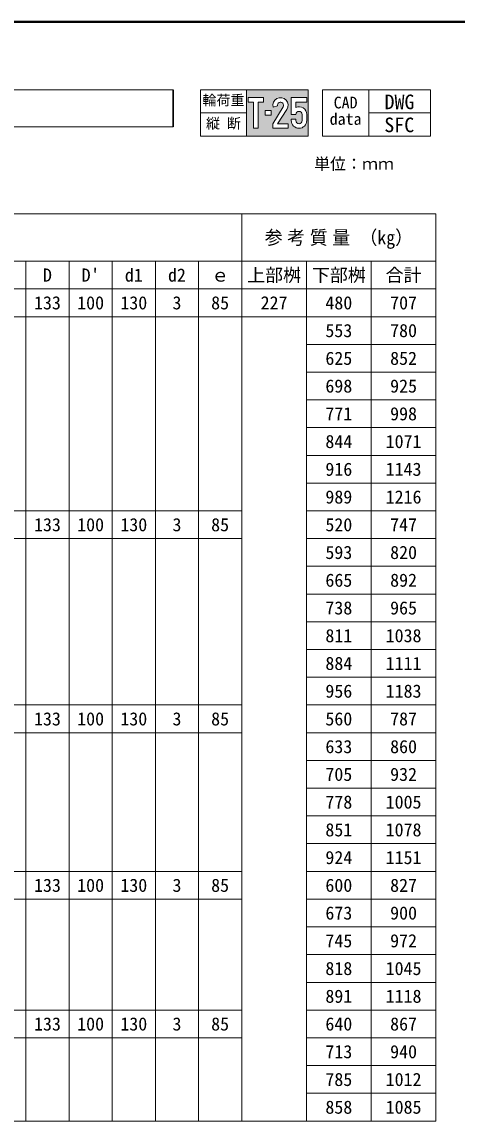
# Model space of a CAD drawing. Units: millimetres at full size; details may follow other scales. Extents: x 50430 to 101606, y 69050 to 91573.
# Drawn here: x 97590 to 99001, y 79225 to 82791 of the extents above; entities that cross this region are included whole.
import ezdxf
from ezdxf.enums import TextEntityAlignment as Align

# ---------------------------------------------------------------- set-up
doc = ezdxf.new("R2010")
doc.units = ezdxf.units.MM
doc.header["$LTSCALE"] = 50
for name, color, linetype, lineweight in [('DEFPOINTS_2', 8, 'Continuous', 13), ('図枠', 7, 'Continuous', 5), ('寸法線', 7, 'Continuous', 13), ('枠', 7, 'Continuous', 5), ('鉄筋', 6, 'Continuous', 30)]:
    doc.layers.add(name, color=color, linetype=linetype, lineweight=lineweight)
doc.styles.add('ＭＳ ゴシック', font='')
doc.styles.add('ＭＳ Ｐゴシック', font='')
doc.styles.get('ＭＳ ゴシック').set_extended_font_data('MS Gothic')
doc.styles.get('ＭＳ Ｐゴシック').set_extended_font_data('MS PGothic')

msp = doc.modelspace()

# ---------------------------------------------------------------- hatches: boundary and pattern name
at = {"layer": '枠'}
h = msp.add_hatch(color=256, dxfattribs=at)
h.paths.add_polyline_path([(98518.77, 82421.08), (98518.77, 82571.08), (98318.77, 82571.08), (98318.77, 82421.08)])
h.paths.add_polyline_path([(98356.27, 82446.08), (98341.27, 82446.08), (98341.27, 82531.08), (98323.77, 82531.08), (98323.77, 82546.08), (98373.77, 82546.08), (98373.77, 82531.08), (98356.27, 82531.08)], flags=16)
h.paths.add_polyline_path([(98403.77, 82461.08), (98437.11, 82515.57, 0.53298), (98430.29, 82530.43, 0.53298), (98419.11, 82518.49), (98404.62, 82514.61, -0.5398), (98432.69, 82545.23, -0.5398), (98449.62, 82507.29), (98419.06, 82461.08), (98453.77, 82461.08), (98453.77, 82446.08), (98403.77, 82446.08)], flags=16)
h.paths.add_polyline_path([(98378.77, 82488.58), (98378.77, 82503.58), (98398.77, 82503.58), (98398.77, 82488.58)], flags=16)
h.paths.add_polyline_path([(98463.77, 82471.08), (98463.77, 82476.08), (98478.77, 82476.08), (98478.77, 82471.08, 1), (98498.77, 82471.08), (98498.77, 82491.08, 1), (98478.77, 82491.08), (98463.77, 82491.08), (98463.77, 82546.08), (98513.77, 82546.08), (98513.77, 82531.08), (98478.77, 82531.08), (98478.77, 82514, -0.54057), (98513.77, 82491.08), (98513.77, 82471.08, -1)], flags=16)

# ---------------------------------------------------------------- linework, layer by layer
at = {"layer": 'DEFPOINTS_2', "lineweight": 0}
for p, q in [((96982.91, 81834.84), (98512.91, 81834.84)), ((96982.91, 81114.84), (98302.91, 81114.84)), ((96982.91, 80484.84), (98302.91, 80484.84)), ((96982.91, 79944.84), (98302.91, 79944.84)), ((96982.91, 79494.84), (98302.91, 79494.84))]:
    msp.add_line(p, q, dxfattribs=at)
at = {"layer": '図枠', "lineweight": 40}
msp.add_line((91414.99, 82791.08), (99214.99, 82791.08), dxfattribs=at)
at = {"layer": '図枠', "lineweight": 13}
for p, q in [((91714.99, 82571.08), (98080.32, 82571.08)), ((91714.99, 82451.08), (98080.32, 82451.08))]:
    msp.add_line(p, q, dxfattribs=at)
at = {"layer": '寸法線'}
for p, q in [((95353.89, 82168.7), (98932.91, 82168.7)), ((98302.91, 82168.7), (98302.91, 81924.84)), ((98932.91, 82168.7), (98932.91, 81924.84)), ((95353.89, 82014.84), (98932.91, 82014.84)), ((97602.91, 82014.84), (97602.91, 81924.84)), ((97742.91, 82014.84), (97742.91, 81924.84)), ((97882.91, 82014.84), (97882.91, 81924.84)), ((98022.91, 82014.84), (98022.91, 81924.84)), ((98162.91, 82014.84), (98162.91, 81924.84)), ((98512.91, 82014.84), (98512.91, 81924.84)), ((98722.91, 82014.84), (98722.91, 81924.84)), ((95353.89, 81924.84), (98932.91, 81924.84)), ((97602.91, 81924.84), (97602.91, 79224.84)), ((97742.91, 81924.84), (97742.91, 79224.84)), ((97882.91, 81924.84), (97882.91, 80484.84)), ((98022.91, 81924.84), (98022.91, 79224.84)), ((98162.91, 81924.84), (98162.91, 80484.84)), ((98302.91, 81924.84), (98302.91, 79224.84)), ((98512.91, 81924.84), (98512.91, 79224.84)), ((98722.91, 81924.84), (98722.91, 79224.84)), ((98932.91, 81924.84), (98932.91, 79224.84)), ((98512.91, 81834.84), (98932.91, 81834.84)), ((98512.91, 81744.84), (98932.91, 81744.84)), ((98512.91, 81654.84), (98932.91, 81654.84)), ((98512.91, 81564.84), (98932.91, 81564.84)), ((98512.91, 81474.84), (98932.91, 81474.84)), ((98512.91, 81384.84), (98932.91, 81384.84)), ((98512.91, 81294.84), (98932.91, 81294.84)), ((96017.91, 81204.84), (98302.91, 81204.84)), ((98512.91, 81204.84), (98932.91, 81204.84)), ((98512.91, 81114.84), (98932.91, 81114.84)), ((98512.91, 81024.84), (98932.91, 81024.84)), ((98512.91, 80934.84), (98932.91, 80934.84)), ((98512.91, 80844.84), (98932.91, 80844.84)), ((98512.91, 80754.84), (98932.91, 80754.84)), ((98512.91, 80664.84), (98932.91, 80664.84)), ((96017.91, 80574.84), (98302.91, 80574.84)), ((98512.91, 80574.84), (98932.91, 80574.84)), ((97882.91, 80484.84), (97882.91, 80034.84)), ((98162.91, 80484.84), (98162.91, 80034.84)), ((98512.91, 80484.84), (98932.91, 80484.84)), ((98512.91, 80394.84), (98932.91, 80394.84)), ((98512.91, 80304.84), (98932.91, 80304.84)), ((98512.91, 80214.84), (98932.91, 80214.84)), ((98512.91, 80124.84), (98932.91, 80124.84)), ((96017.91, 80034.84), (98302.91, 80034.84)), ((97882.91, 80034.84), (97882.91, 79944.84)), ((98162.91, 80034.84), (98162.91, 79944.84)), ((98512.91, 80034.84), (98932.91, 80034.84)), ((97882.91, 79944.84), (97882.91, 79584.84)), ((98162.91, 79944.84), (98162.91, 79584.84)), ((98512.91, 79944.84), (98932.91, 79944.84)), ((98512.91, 79854.84), (98932.91, 79854.84)), ((98512.91, 79764.84), (98932.91, 79764.84)), ((98512.91, 79674.84), (98932.91, 79674.84)), ((96017.91, 79584.84), (98302.91, 79584.84)), ((97882.91, 79584.84), (97882.91, 79494.84)), ((98162.91, 79584.84), (98162.91, 79494.84)), ((98512.91, 79584.84), (98932.91, 79584.84)), ((97882.91, 79494.84), (97882.91, 79224.84)), ((98162.91, 79494.84), (98162.91, 79224.84)), ((98512.91, 79494.84), (98932.91, 79494.84)), ((98512.91, 79404.84), (98932.91, 79404.84)), ((98512.91, 79314.84), (98932.91, 79314.84)), ((96817.91, 79224.84), (98302.91, 79224.84)), ((98302.91, 79224.84), (98932.91, 79224.84))]:
    msp.add_line(p, q, dxfattribs=at)
at = {"layer": '枠', "lineweight": 20}
for p, q in [((98168.77, 82571.08), (98168.77, 82421.08)), ((98168.77, 82571.08), (98518.77, 82571.08)), ((98318.77, 82571.08), (98318.77, 82421.08)), ((98518.77, 82571.08), (98518.77, 82421.08)), ((98564.99, 82571.08), (98564.99, 82421.08)), ((98564.99, 82571.08), (98914.99, 82571.08)), ((98714.99, 82571.08), (98714.99, 82421.08)), ((98914.99, 82571.08), (98914.99, 82421.08)), ((98168.77, 82496.08), (98318.77, 82496.08)), ((98714.99, 82496.08), (98914.99, 82496.08)), ((98168.77, 82421.08), (98518.77, 82421.08)), ((98564.99, 82421.08), (98914.99, 82421.08))]:
    msp.add_line(p, q, dxfattribs=at)
at = {"layer": '枠'}
for p, q in [((98404.62, 82514.61), (98419.11, 82518.49)), ((98498.77, 82471.08), (98498.77, 82491.08)), ((98513.77, 82491.08), (98513.77, 82471.08)), ((98478.77, 82476.08), (98478.77, 82471.08))]:
    msp.add_line(p, q, dxfattribs=at)
for points in [[(98341.27, 82446.08), (98341.27, 82531.08), (98323.77, 82531.08), (98323.77, 82546.08), (98373.77, 82546.08), (98373.77, 82531.08), (98356.27, 82531.08), (98356.27, 82446.08)], [(98378.77, 82503.58), (98398.77, 82503.58), (98398.77, 82488.58), (98378.77, 82488.58)]]:
    msp.add_lwpolyline(points, close=True, dxfattribs=at)
for points in [[(98478.77, 82491.08), (98463.77, 82491.08), (98463.77, 82546.08), (98513.77, 82546.08), (98513.77, 82531.08), (98478.77, 82531.08), (98478.77, 82514)], [(98437.11, 82515.57), (98403.77, 82461.08), (98403.77, 82446.08), (98453.77, 82446.08), (98453.77, 82461.08), (98419.06, 82461.08), (98449.62, 82507.29)], [(98463.77, 82471.08), (98463.77, 82476.08), (98478.77, 82476.08)]]:
    msp.add_lwpolyline(points, dxfattribs=at)
for centre, radius, start, end in [((98428.7, 82520.71), 24.85, 327.32155, 194.20268), ((98428.7, 82520.71), 9.85, 328.53575, 192.98848), ((98488.77, 82491.08), 25, 0, 113.57818), ((98488.77, 82491.08), 10, 0, 180), ((98488.77, 82471.08), 25, 180, 0), ((98488.77, 82471.08), 10, 180, 0)]:
    msp.add_arc(centre, radius, start, end, dxfattribs=at)
at = {"layer": '鉄筋'}
msp.add_line((98080.32, 82571.08), (98080.32, 82451.08), dxfattribs=at)

# ---------------------------------------------------------------- texts
at = {"layer": '図枠', "style": 'ＭＳ ゴシック'}
msp.add_text('単位：ｍｍ', height=37.98, dxfattribs=at).set_placement((98667.17, 82330.75), align=Align.MIDDLE_CENTER)
at = {"layer": '寸法線', "style": 'ＭＳ Ｐゴシック', "width": 0.95}
msp.add_text('参 考 質 量  （㎏）', height=44.54, dxfattribs=at).set_placement((98617.91, 82091.77), align=Align.MIDDLE_CENTER)
at = {"layer": '寸法線', "style": 'ＭＳ ゴシック'}
for s, p in [('D', (97672.91, 81969.84)), ("D'", (97812.91, 81969.84)), ('d1', (97952.91, 81969.84)), ('d2', (98092.91, 81969.84)), ('上部桝', (98407.91, 81969.84)), ('下部桝', (98617.91, 81969.84)), ('合計', (98827.91, 81969.84)), ('ｅ', (98232.91, 81969.84)), ('133', (97672.91, 81879.84)), ('100', (97812.91, 81879.84)), ('130', (97952.91, 81879.84)), ('3', (98092.91, 81879.84)), ('85', (98232.91, 81879.84)), ('227', (98407.91, 81879.84)), ('480', (98617.91, 81879.84)), ('707', (98827.91, 81879.84)), ('553', (98617.91, 81789.84)), ('780', (98827.91, 81789.84)), ('625', (98617.91, 81699.84)), ('852', (98827.91, 81699.84)), ('698', (98617.91, 81609.84)), ('925', (98827.91, 81609.84)), ('771', (98617.91, 81519.84)), ('998', (98827.91, 81519.84)), ('844', (98617.91, 81429.84)), ('1071', (98827.91, 81429.84)), ('916', (98617.91, 81339.84)), ('1143', (98827.91, 81339.84)), ('989', (98617.91, 81249.84)), ('1216', (98827.91, 81249.84)), ('133', (97672.91, 81159.84)), ('100', (97812.91, 81159.84)), ('130', (97952.91, 81159.84)), ('3', (98092.91, 81159.84)), ('85', (98232.91, 81159.84)), ('520', (98617.91, 81159.84)), ('747', (98827.91, 81159.84)), ('593', (98617.91, 81069.84)), ('820', (98827.91, 81069.84)), ('665', (98617.91, 80979.84)), ('892', (98827.91, 80979.84)), ('738', (98617.91, 80889.84)), ('965', (98827.91, 80889.84)), ('811', (98617.91, 80799.84)), ('1038', (98827.91, 80799.84)), ('884', (98617.91, 80709.84)), ('1111', (98827.91, 80709.84)), ('956', (98617.91, 80619.84)), ('1183', (98827.91, 80619.84)), ('133', (97672.91, 80529.84)), ('100', (97812.91, 80529.84)), ('130', (97952.91, 80529.84)), ('3', (98092.91, 80529.84)), ('85', (98232.91, 80529.84)), ('560', (98617.91, 80529.84)), ('787', (98827.91, 80529.84)), ('633', (98617.91, 80439.84)), ('860', (98827.91, 80439.84)), ('705', (98617.91, 80349.84)), ('932', (98827.91, 80349.84)), ('778', (98617.91, 80259.84)), ('1005', (98827.91, 80259.84)), ('851', (98617.91, 80169.84)), ('1078', (98827.91, 80169.84)), ('924', (98617.91, 80079.84)), ('1151', (98827.91, 80079.84)), ('133', (97672.91, 79989.84)), ('100', (97812.91, 79989.84)), ('130', (97952.91, 79989.84)), ('3', (98092.91, 79989.84)), ('85', (98232.91, 79989.84)), ('600', (98617.91, 79989.84)), ('827', (98827.91, 79989.84)), ('673', (98617.91, 79899.84)), ('900', (98827.91, 79899.84)), ('745', (98617.91, 79809.84)), ('972', (98827.91, 79809.84)), ('818', (98617.91, 79719.84)), ('1045', (98827.91, 79719.84)), ('891', (98617.91, 79629.84)), ('1118', (98827.91, 79629.84)), ('133', (97672.91, 79539.84)), ('100', (97812.91, 79539.84)), ('130', (97952.91, 79539.84)), ('3', (98092.91, 79539.84)), ('85', (98232.91, 79539.84)), ('640', (98617.91, 79539.84)), ('867', (98827.91, 79539.84)), ('713', (98617.91, 79449.84)), ('940', (98827.91, 79449.84)), ('785', (98617.91, 79359.84)), ('1012', (98827.91, 79359.84)), ('858', (98617.91, 79269.84)), ('1085', (98827.91, 79269.84))]:
    msp.add_text(s, height=42.72, dxfattribs=at).set_placement(p, align=Align.MIDDLE_CENTER)
at = {"layer": '枠', "style": 'ＭＳ ゴシック'}
for s, p in [('輪荷重', (98243.77, 82537.29)), ('縦 断', (98243.77, 82462.29))]:
    msp.add_text(s, height=33.23, dxfattribs=at).set_placement(p, align=Align.MIDDLE_CENTER)
for s, p in [('CAD', (98601.14, 82548.65)), ('data', (98588.19, 82495.32))]:
    msp.add_text(s, height=37.98, dxfattribs=at).set_placement(p, align=Align.TOP_LEFT)
for s, p in [('DWG', (98766.27, 82493.93)), ('SFC', (98765.41, 82419.22))]:
    msp.add_text(s, height=47.47, dxfattribs=at).set_placement(p, align=Align.BOTTOM_LEFT)

doc.saveas('drawing.dxf')
